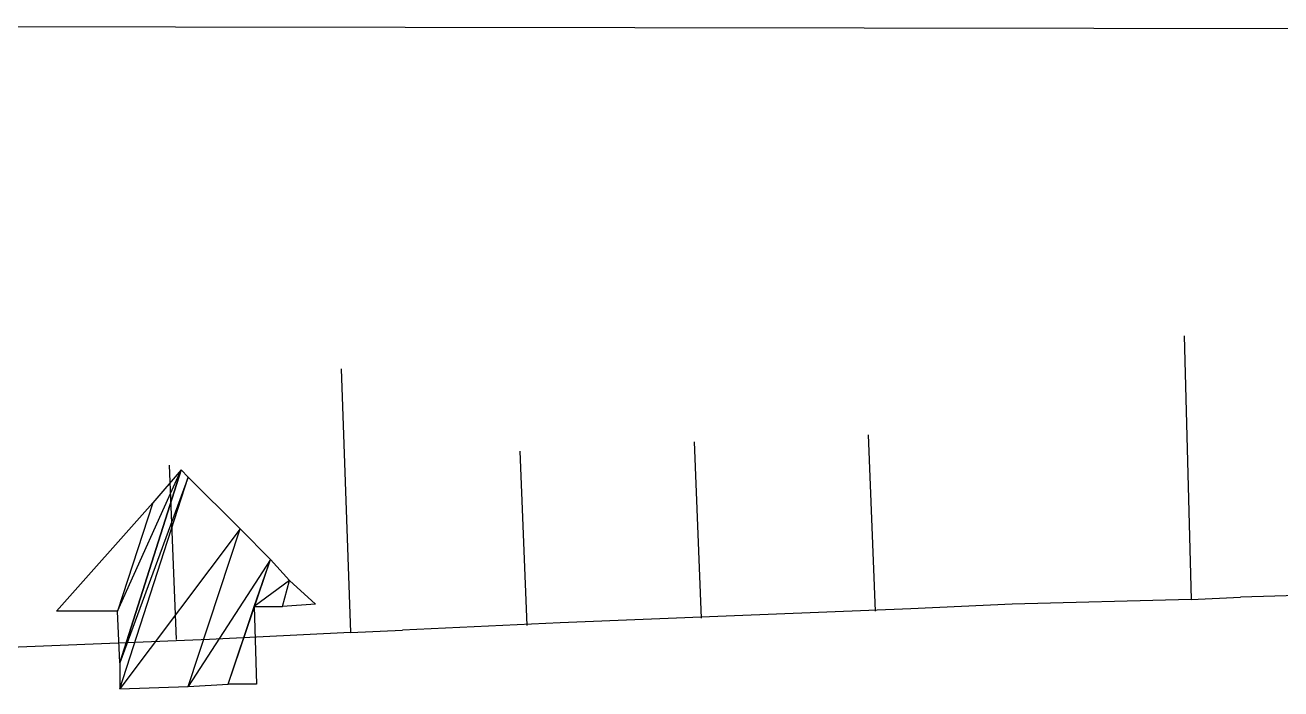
# Model space of a CAD drawing. Header units: metres. Extents: x 1 to 213, y 1 to 147.
# Drawn here: x 65.55 to 71.19, y 15.68 to 18.67 of the extents above; entities that cross this region are included whole.
import ezdxf

# ---------------------------------------------------------------- set-up
doc = ezdxf.new("R2010")
doc.units = ezdxf.units.M
doc.layers.add('00-BASE-ARQUITECTURA', color=8, linetype='Continuous')

msp = doc.modelspace()

# ---------------------------------------------------------------- linework, layer by layer
at = {"layer": '00-BASE-ARQUITECTURA'}
for points in [[(61.0623, 18.669), (111.6294, 18.5949)], [(70.7566, 17.272), (70.7884, 16.0867), (71.0106, 16.0972)], [(66.9678, 17.1238), (67.0101, 15.9385), (67.2429, 15.9491)], [(69.3702, 16.0337), (69.3384, 16.8275)], [(68.587, 16.002), (68.5553, 16.7957)], [(67.8039, 15.9702), (67.7721, 16.7534)], [(66.2481, 16.6687), (66.1211, 16.5206), (65.9624, 16.0337), (66.2481, 16.6687)], [(66.2481, 16.6687), (65.9729, 15.8009), (65.9624, 16.0337), (66.2481, 16.6687)], [(66.2799, 16.637), (65.9729, 15.8009), (66.2481, 16.6687), (66.2799, 16.637)], [(66.2269, 15.9067), (66.1952, 16.6899)], [(66.5127, 16.4042), (65.9729, 15.6845), (66.2799, 16.637), (66.5127, 16.4042)], [(65.9729, 15.6845), (66.2799, 16.637), (65.9729, 15.8009), (65.9729, 15.6845)], [(66.1211, 16.5206), (65.9624, 16.0337), (65.6872, 16.0337), (66.1211, 16.5206)], [(66.2799, 15.6951), (66.5127, 16.4042), (65.9729, 15.6845), (66.2799, 15.6951)], [(66.6503, 16.2666), (66.2799, 15.6951), (66.5127, 16.4042), (66.6503, 16.2666)], [(66.4598, 15.7057), (66.6503, 16.2666), (66.2799, 15.6951), (66.4598, 15.7057)], [(66.7349, 16.1713), (66.5762, 16.0549), (66.6503, 16.2666), (66.7349, 16.1713)], [(66.7032, 16.0549), (66.7349, 16.1713), (66.5762, 16.0549), (66.7032, 16.0549)], [(66.8514, 16.0655), (66.7032, 16.0549), (66.7349, 16.1713), (66.8514, 16.0655)], [(71.7303, 16.1184), (71.0106, 16.0972)], [(66.5868, 15.7057), (66.4598, 15.7057), (66.5762, 16.0549), (66.5868, 15.7057)], [(69.5289, 16.0443), (68.7352, 16.0126)], [(70.7884, 16.0867), (69.984, 16.0655), (69.5289, 16.0443)], [(67.952, 15.9808), (67.2429, 15.9491)], [(68.7352, 16.0126), (67.952, 15.9808)], [(67.0101, 15.9385), (66.3751, 15.9067)], [(65.5919, 15.875), (64.7982, 15.8432)], [(66.3751, 15.9067), (65.5919, 15.875)]]:
    msp.add_lwpolyline(points, dxfattribs=at)

doc.saveas('drawing.dxf')
